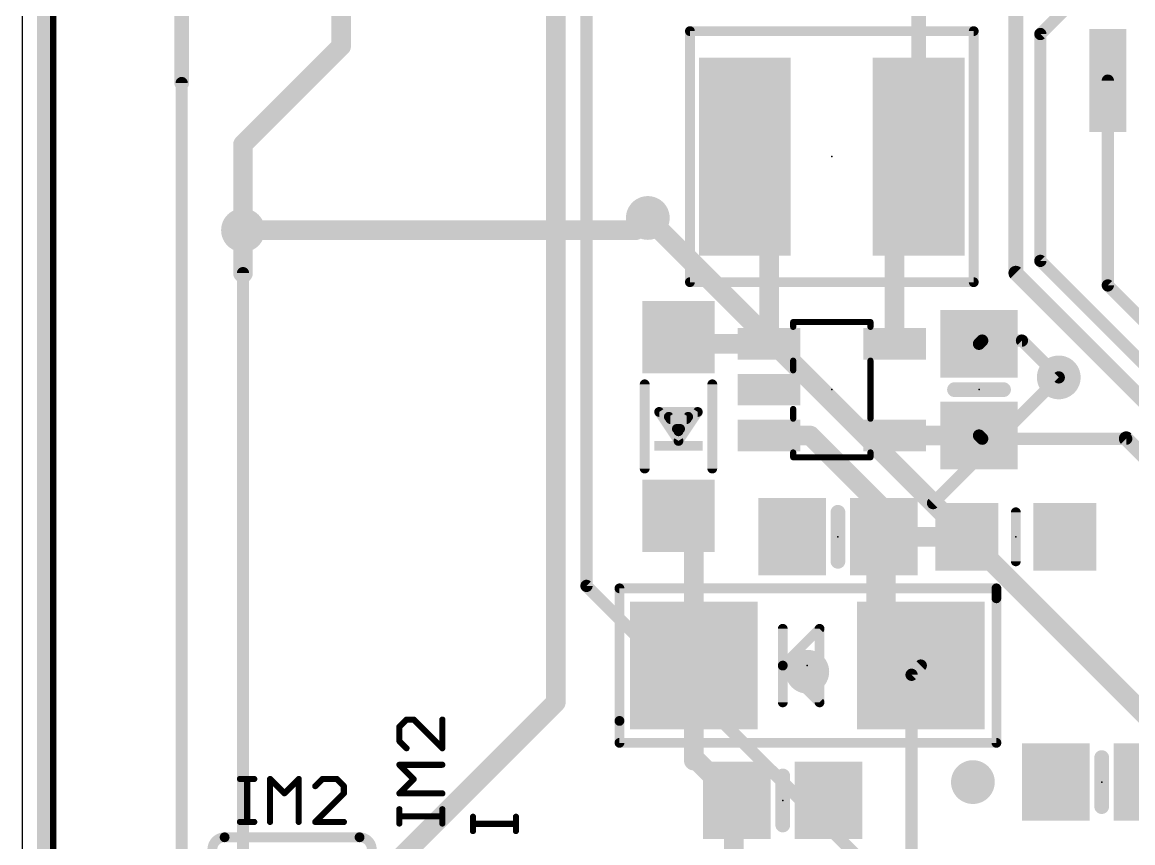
# Model space of a CAD drawing. Extents: x -37 to 43, y -51 to 71.
# Drawn here: x -27.94 to -4.94, y -2.27 to 14.72 of the extents above; entities that cross this region are included whole.
import ezdxf

# ---------------------------------------------------------------- set-up
doc = ezdxf.new("R2010")
doc.units = 0
for name, color, linetype in [('1', 12, 'CONTINUOUS'), ('16', 132, 'CONTINUOUS'), ('18', 110, 'CONTINUOUS'), ('20', 53, 'CONTINUOUS'), ('21', 40, 'CONTINUOUS'), ('22', 6, 'CONTINUOUS'), ('23', 40, 'CONTINUOUS'), ('29', 253, 'CONTINUOUS')]:
    doc.layers.add(name, color=color, linetype=linetype)

# ---------------------------------------------------------------- blocks, each defined once
blk = doc.blocks.new('RECT')
blk.add_solid([(-0.5, -0.5), (0.5, -0.5), (-0.5, 0.5), (0.5, 0.5)])
blk = doc.blocks.new('ROUNDV')
at = {"const_width": 0.5}
blk.add_lwpolyline([(0, -0.25, 1), (0, 0.25, 1), (0, -0.25)], format="xyb", dxfattribs=at)

msp = doc.modelspace()

# ---------------------------------------------------------------- linework, layer by layer
at = {"layer": '1'}
for points, const_width in [([(-27.432, 52.832), (-27.432, -43.18)], 0.4064), ([(-24.638, 13.462), (-24.638, 32.258)], 0.3048), ([(-6.858, 14.478), (-5.588, 15.748)], 0.254), ([(-9.376, 15.599), (-9.376, 11.938)], 0.3048), ([(-7.366, 15.494), (-7.366, 9.525)], 0.3048), ([(-6.858, 9.779), (-6.858, 14.478)], 0.254), ([(-24.638, -40.132), (-24.638, 13.462)], 0.254), ([(-5.461, 9.271), (-5.461, 13.5128)], 0.254), ([(-12.976, 11.938), (-12.4761, 11.4381)], 0.4064), ([(-9.376, 11.938), (-9.8759, 11.938)], 0.4064), ([(-9.8759, 11.938), (-9.8759, 8.062)], 0.4064), ([(-12.4761, 11.4381), (-12.4761, 8.062)], 0.4064), ([(-14.986, 10.668), (-15.24, 10.414)], 0.4064), ([(-23.368, 10.414), (-23.368, 9.525)], 0.4064), ([(-15.24, 10.414), (-23.368, 10.414)], 0.4064), ([(-1.27, 4.191), (-6.858, 9.779)], 0.254), ([(-7.366, 9.525), (-2.794, 4.953)], 0.3048), ([(-23.368, 9.525), (-23.368, -3.175)], 0.254), ([(-0.25, 4.06), (-5.461, 9.271)], 0.254), ([(-14.351, 8.2), (-14.213, 8.062)], 0.4064), ([(-14.213, 8.062), (-12.4761, 8.062)], 0.4064), ([(-8.062, 8.128), (-8.128, 8.062)], 0.254), ([(-7.239, 8.128), (-8.062, 8.128)], 0.254), ([(-7.239, 8.128), (-6.477, 7.366)], 0.254), ([(-12.4761, 6.162), (-11.623, 6.162)], 0.4064), ([(-11.623, 6.162), (-10.16, 4.699)], 0.4064), ([(-9.8759, 6.162), (-8.128, 6.162)], 0.4064), ([(-8.062, 6.096), (-8.128, 6.162)], 0.254), ([(-5.08, 6.096), (-8.062, 6.096)], 0.254), ([(-5.08, 6.096), (-3.81, 4.826)], 0.3048), ([(-10.16, 4.699), (-10.16, 4.191)], 0.4064), ([(-14.351, 4.5), (-14.0335, 4.1825)], 0.4064), ([(-14.0335, 4.1825), (-14.0335, 1.397)], 0.4064), ([(-10.16, 4.191), (-10.16, 2.2225)], 0.6096), ([(-10.099, 4.13), (-10.16, 4.191)], 0.6096), ([(-10.099, 4.064), (-10.099, 4.13)], 0.6096), ([(-10.099, 4.064), (-8.382, 4.064)], 0.4064), ([(-10.16, 2.2225), (-9.6837, 1.7463)], 0.6096), ([(-9.6837, 1.7463), (-10.033, 2.0955)], 0.4064), ([(-9.3345, 1.397), (-9.6837, 1.7463)], 0.4064), ([(-14.0335, 1.397), (-14.0335, -0.5715)], 0.4064), ([(-9.525, 1.2065), (-9.3345, 1.397)], 0.254), ([(-9.525, -2.794), (-9.525, 1.2065)], 0.254), ([(-14.0335, -0.5715), (-13.9675, -0.5715)], 0.4064), ([(-13.9675, -0.5715), (-13.142, -1.397)], 0.4064), ([(-13.208, -1.463), (-13.142, -1.397)], 0.4064), ([(-13.208, -5.334), (-13.208, -1.463)], 0.4064)]:
    msp.add_lwpolyline(points, dxfattribs=dict(at, const_width=const_width))
for points, const_width in [([(-6.7945, 14.478, 1), (-6.9215, 14.478)], 0.127), ([(-6.9029, 14.5229, 1), (-6.8131, 14.4331)], 0.127), ([(-24.5745, 13.462, 1), (-24.7015, 13.462)], 0.127), ([(-5.3975, 13.5128, 1), (-5.5245, 13.5128)], 0.127), ([(-24.7142, 13.462, 1), (-24.5618, 13.462)], 0.1524), ([(-12.9042, 12.0098, 1), (-13.0478, 11.8662)], 0.2032), ([(-9.8759, 12.0396, 1), (-9.8759, 11.8364)], 0.2032), ([(-9.7743, 11.938, 1), (-9.9775, 11.938)], 0.2032), ([(-9.4522, 11.938, 1), (-9.2998, 11.938)], 0.1524), ([(-9.376, 11.8364, 1), (-9.376, 12.0396)], 0.2032), ([(-12.3745, 11.4381, 1), (-12.5777, 11.4381)], 0.2032), ([(-12.5479, 11.3663, 1), (-12.4043, 11.5099)], 0.2032), ([(-14.9142, 10.5962, 1), (-15.0578, 10.7398)], 0.2032), ([(-23.2664, 10.414, 1), (-23.4696, 10.414)], 0.2032), ([(-23.368, 10.5156, 1), (-23.368, 10.3124)], 0.2032), ([(-15.3118, 10.4858, 1), (-15.1682, 10.3422)], 0.2032), ([(-15.24, 10.3124, 1), (-15.24, 10.5156)], 0.2032), ([(-6.8131, 9.8239, 1), (-6.9029, 9.7341)], 0.127), ([(-7.3121, 9.5789, 1), (-7.4199, 9.4711)], 0.1524), ([(-6.9215, 9.779, 1), (-6.7945, 9.779)], 0.127), ([(-23.4696, 9.525, 1), (-23.2664, 9.525)], 0.2032), ([(-23.3045, 9.525, 1), (-23.4315, 9.525)], 0.127), ([(-7.4422, 9.525, 1), (-7.2898, 9.525)], 0.1524), ([(-5.4161, 9.3159, 1), (-5.5059, 9.2261)], 0.127), ([(-5.5245, 9.271, 1), (-5.3975, 9.271)], 0.127), ([(-14.2792, 8.2718, 1), (-14.4228, 8.1282)], 0.2032), ([(-14.213, 8.1636, 1), (-14.213, 7.9604)], 0.2032), ([(-14.2848, 7.9902, 1), (-14.1412, 8.1338)], 0.2032), ([(-12.5777, 8.062, 1), (-12.3745, 8.062)], 0.2032), ([(-12.4761, 7.9604, 1), (-12.4761, 8.1636)], 0.2032), ([(-9.9775, 8.062, 1), (-9.7743, 8.062)], 0.2032), ([(-8.1729, 8.1069, 1), (-8.0831, 8.0171)], 0.127), ([(-8.062, 8.1915, 1), (-8.062, 8.0645)], 0.127), ([(-8.0171, 8.0831, 1), (-8.1069, 8.1729)], 0.127), ([(-7.1941, 8.1729, 1), (-7.2839, 8.0831)], 0.127), ([(-7.239, 8.0645, 1), (-7.239, 8.1915)], 0.127), ([(-6.5219, 7.3211, 1), (-6.4321, 7.4109)], 0.127), ([(-12.4761, 6.2636, 1), (-12.4761, 6.0604)], 0.2032), ([(-11.5512, 6.2338, 1), (-11.6948, 6.0902)], 0.2032), ([(-11.623, 6.0604, 1), (-11.623, 6.2636)], 0.2032), ([(-9.8759, 6.2636, 1), (-9.8759, 6.0604)], 0.2032), ([(-8.0831, 6.2069, 1), (-8.1729, 6.1171)], 0.127), ([(-8.128, 6.0604, 1), (-8.128, 6.2636)], 0.2032), ([(-8.062, 6.1595, 1), (-8.062, 6.0325)], 0.127), ([(-5.0261, 6.1499, 1), (-5.1339, 6.0421)], 0.1524), ([(-5.08, 6.0325, 1), (-5.08, 6.1595)], 0.127), ([(-8.1069, 6.0511, 1), (-8.0171, 6.1409)], 0.127), ([(-10.0584, 4.699, 1), (-10.2616, 4.699)], 0.2032), ([(-10.2318, 4.6272, 1), (-10.0882, 4.7708)], 0.2032), ([(-14.2792, 4.5718, 1), (-14.4228, 4.4282)], 0.2032), ([(-13.9319, 4.1825, 1), (-14.1351, 4.1825)], 0.2032), ([(-10.0522, 4.2988, 1), (-10.2678, 4.0832)], 0.3048), ([(-10.0076, 4.191, 1), (-10.3124, 4.191)], 0.3048), ([(-9.9466, 4.13, 1), (-10.2514, 4.13)], 0.3048), ([(-10.2068, 4.0222, 1), (-9.9912, 4.2378)], 0.3048), ([(-14.1053, 4.1107, 1), (-13.9617, 4.2543)], 0.2032), ([(-10.2514, 4.064, 1), (-9.9466, 4.064)], 0.3048), ([(-10.2616, 4.191, 1), (-10.0584, 4.191)], 0.2032), ([(-10.099, 4.1656, 1), (-10.099, 3.9624)], 0.2032), ([(-8.382, 3.9624, 1), (-8.382, 4.1656)], 0.2032), ([(-10.0522, 2.3303, 1), (-10.2678, 2.1147)], 0.3048), ([(-10.3124, 2.2225, 1), (-10.0076, 2.2225)], 0.3048), ([(-9.9612, 2.1673, 1), (-10.1048, 2.0237)], 0.2032), ([(-9.7915, 1.6385, 1), (-9.576, 1.854)], 0.3048), ([(-9.6119, 1.8181, 1), (-9.7556, 1.6744)], 0.2032), ([(-9.7556, 1.6744, 1), (-9.6119, 1.8181)], 0.2032), ([(-13.9319, 1.397, 1), (-14.1351, 1.397)], 0.2032), ([(-14.1351, 1.397, 1), (-13.9319, 1.397)], 0.2032), ([(-9.4063, 1.3252, 1), (-9.2627, 1.4688)], 0.2032), ([(-9.2896, 1.3521, 1), (-9.3794, 1.4419)], 0.127), ([(-9.4615, 1.2065, 1), (-9.5885, 1.2065)], 0.127), ([(-9.5699, 1.2514, 1), (-9.4801, 1.1616)], 0.127), ([(-14.0335, -0.4699, 1), (-14.0335, -0.6731)], 0.2032), ([(-13.8957, -0.4997, 1), (-14.0393, -0.6433)], 0.2032), ([(-13.9675, -0.6731, 1), (-13.9675, -0.4699)], 0.2032), ([(-14.1351, -0.5715, 1), (-13.9319, -0.5715)], 0.2032), ([(-13.1064, -1.463, 1), (-13.3096, -1.463)], 0.2032), ([(-13.2798, -1.3912, 1), (-13.1362, -1.5348)], 0.2032), ([(-13.0702, -1.4688, 1), (-13.2138, -1.3252)], 0.2032), ([(-13.2138, -1.4688, 1), (-13.0702, -1.3252)], 0.2032)]:
    msp.add_lwpolyline(points, format="xyb", dxfattribs=dict(at, const_width=const_width))
at = {"layer": '16'}
for points, const_width in [([(-27.432, 52.578), (-27.432, -43.434)], 0.4064), ([(-16.256, 3.048), (-16.256, 22.86)], 0.254), ([(-16.891, 0.635), (-16.891, 21.844)], 0.4064), ([(-21.336, 14.224), (-21.336, 19.05)], 0.4064), ([(-21.336, 14.224), (-23.368, 12.192)], 0.4064), ([(-23.368, 12.192), (-23.368, 10.414)], 0.4064), ([(-9.0805, 4.7625), (-14.986, 10.668)], 0.4064), ([(-6.477, 7.366), (-9.0805, 4.7625)], 0.254), ([(-2.794, -1.524), (-9.0805, 4.7625)], 0.4064), ([(-4.826, -8.382), (-16.256, 3.048)], 0.254), ([(-23.241, -5.715), (-16.891, 0.635)], 0.4064)]:
    msp.add_lwpolyline(points, dxfattribs=dict(at, const_width=const_width))
for points, const_width in [([(-21.4376, 14.224, 1), (-21.2344, 14.224)], 0.2032), ([(-21.2642, 14.1522, 1), (-21.4078, 14.2958)], 0.2032), ([(-23.2664, 12.192, 1), (-23.4696, 12.192)], 0.2032), ([(-23.4398, 12.2638, 1), (-23.2962, 12.1202)], 0.2032), ([(-14.9142, 10.7398, 1), (-15.0578, 10.5962)], 0.2032), ([(-23.4696, 10.414, 1), (-23.2664, 10.414)], 0.2032), ([(-6.4321, 7.3211, 1), (-6.5219, 7.4109)], 0.127), ([(-9.0087, 4.8343, 1), (-9.1523, 4.6907)], 0.2032), ([(-9.1523, 4.6907, 1), (-9.0087, 4.8343)], 0.2032), ([(-9.1254, 4.8074, 1), (-9.0356, 4.7176)], 0.127), ([(-16.2111, 3.0929, 1), (-16.3009, 3.0031)], 0.127), ([(-16.3195, 3.048, 1), (-16.1925, 3.048)], 0.127), ([(-16.9926, 0.635, 1), (-16.7894, 0.635)], 0.2032), ([(-16.8192, 0.5632, 1), (-16.9628, 0.7068)], 0.2032)]:
    msp.add_lwpolyline(points, format="xyb", dxfattribs=dict(at, const_width=const_width))
at = {"layer": '20'}
msp.add_line((-27.94, 48.26), (-27.94, -38.1), dxfattribs=at)
at = {"layer": '21'}
for points, const_width in [([(-14.114, 9.338), (-14.114, 14.538)], 0.2032), ([(-14.114, 14.538), (-8.238, 14.538)], 0.2032), ([(-8.238, 14.538), (-8.238, 9.338)], 0.2032), ([(-8.238, 9.338), (-14.114, 9.338)], 0.2032), ([(-10.376, 8.512), (-11.976, 8.512)], 0.127), ([(-11.976, 8.512), (-11.976, 8.412)], 0.127), ([(-10.376, 8.412), (-10.376, 8.512)], 0.127), ([(-11.976, 7.712), (-11.976, 7.512)], 0.127), ([(-10.376, 7.712), (-10.376, 6.512)], 0.127), ([(-15.051, 5.477), (-15.051, 7.223)], 0.2032), ([(-13.651, 7.223), (-13.651, 5.477)], 0.2032), ([(-8.636, 7.112), (-7.62, 7.112)], 0.3048), ([(-14.351, 6.05), (-14.751, 6.65)], 0.2032), ([(-14.751, 6.65), (-13.951, 6.65)], 0.2032), ([(-13.951, 6.65), (-14.351, 6.05)], 0.2032), ([(-11.976, 6.712), (-11.976, 6.512)], 0.127), ([(-14.351, 6.25), (-14.551, 6.55)], 0.2032), ([(-14.551, 6.55), (-14.151, 6.55)], 0.2032), ([(-14.5193, 6.5024), (-14.1827, 6.5024)], 0.2032), ([(-14.151, 6.55), (-14.351, 6.25)], 0.2032), ([(-14.3838, 6.2992), (-14.3182, 6.2992)], 0.2032), ([(-11.976, 5.712), (-11.976, 5.812)], 0.127), ([(-10.376, 5.712), (-11.976, 5.712)], 0.127), ([(-10.376, 5.812), (-10.376, 5.712)], 0.127), ([(-11.049, 3.556), (-11.049, 4.572)], 0.3048), ([(-7.366, 3.556), (-7.366, 4.572)], 0.2032), ([(-15.573, 0.251), (-15.573, 2.997)], 0.2032), ([(-15.573, 2.997), (-7.768, 2.997)], 0.2032), ([(-7.768, 2.997), (-7.768, 2.791)], 0.2032), ([(-7.768, 2.791), (-7.768, -0.203)], 0.2032), ([(-12.192, 1.397), (-11.43, 2.159)], 0.2032), ([(-12.192, 2.159), (-12.192, 1.397)], 0.2032), ([(-11.43, 2.159), (-11.43, 0.635)], 0.2032), ([(-11.43, 0.635), (-12.192, 1.397)], 0.2032), ([(-12.192, 1.397), (-12.192, 0.635)], 0.2032), ([(-19.982, 0.2781), (-20.1303, 0.1298)], 0.127), ([(-19.8337, 0.2781), (-19.982, 0.2781)], 0.127), ([(-19.2405, -0.315), (-19.8337, 0.2781)], 0.127), ([(-19.2405, 0.2781), (-19.2405, -0.315)], 0.127), ([(-15.573, -0.203), (-15.573, 0.251)], 0.2032), ([(-20.1303, 0.1298), (-20.1303, -0.1667)], 0.127), ([(-20.1303, -0.1667), (-19.982, -0.315)], 0.127), ([(-7.768, -0.203), (-15.573, -0.203)], 0.2032), ([(-5.588, -1.524), (-5.588, -0.508)], 0.3048), ([(-19.8337, -0.954), (-20.1303, -0.6574)], 0.127), ([(-20.1303, -0.6574), (-19.2405, -0.6574)], 0.127), ([(-23.4315, -0.9517), (-23.1349, -0.9517)], 0.127), ([(-23.2832, -1.8415), (-23.2832, -0.9517)], 0.127), ([(-22.8078, -1.8415), (-22.8078, -0.9517)], 0.127), ([(-22.8078, -0.9517), (-22.5112, -1.2483)], 0.127), ([(-22.5112, -1.2483), (-22.2147, -0.9517)], 0.127), ([(-22.2147, -0.9517), (-22.2147, -1.8415)], 0.127), ([(-21.724, -0.9517), (-21.8723, -1.1)], 0.127), ([(-21.4274, -0.9517), (-21.724, -0.9517)], 0.127), ([(-21.2791, -1.1), (-21.4274, -0.9517)], 0.127), ([(-20.1303, -1.2506), (-19.8337, -0.954)], 0.127), ([(-12.192, -0.889), (-12.192, -1.905)], 0.3048), ([(-21.2791, -1.2483), (-21.2791, -1.1)], 0.127), ([(-21.8723, -1.8415), (-21.2791, -1.2483)], 0.127), ([(-19.2405, -1.2506), (-20.1303, -1.2506)], 0.127), ([(-20.1303, -1.8742), (-20.1303, -1.5776)], 0.127), ([(-19.2405, -1.8742), (-19.2405, -1.5776)], 0.127), ([(-23.4315, -1.8415), (-23.1349, -1.8415)], 0.127), ([(-21.2791, -1.8415), (-21.8723, -1.8415)], 0.127), ([(-19.2405, -1.7259), (-20.1303, -1.7259)], 0.127), ([(-18.6063, -2.0301), (-18.6063, -1.7336)], 0.127), ([(-17.7165, -1.8819), (-18.6063, -1.8819)], 0.127), ([(-17.7165, -2.0301), (-17.7165, -1.7336)], 0.127), ([(-23.749, -2.159), (-20.955, -2.159)], 0.2032)]:
    msp.add_lwpolyline(points, dxfattribs=dict(at, const_width=const_width))
for points, const_width in [([(-14.0632, 14.538, 1), (-14.1648, 14.538)], 0.1016), ([(-14.114, 14.5888, 1), (-14.114, 14.4872)], 0.1016), ([(-8.1872, 14.538, 1), (-8.2888, 14.538)], 0.1016), ([(-8.238, 14.4872, 1), (-8.238, 14.5888)], 0.1016), ([(-14.114, 9.3888, 1), (-14.114, 9.2872)], 0.1016), ([(-8.238, 9.2872, 1), (-8.238, 9.3888)], 0.1016), ([(-14.1648, 9.338, 1), (-14.0632, 9.338)], 0.1016), ([(-8.2888, 9.338, 1), (-8.1872, 9.338)], 0.1016), ([(-11.976, 8.5438, 1), (-11.976, 8.4802)], 0.0635), ([(-11.9443, 8.512, 1), (-12.0078, 8.512)], 0.0635), ([(-10.3443, 8.512, 1), (-10.4078, 8.512)], 0.0635), ([(-10.376, 8.4802, 1), (-10.376, 8.5438)], 0.0635), ([(-12.0078, 8.412, 1), (-11.9443, 8.412)], 0.0635), ([(-10.4078, 8.412, 1), (-10.3443, 8.412)], 0.0635), ([(-11.9443, 7.712, 1), (-12.0078, 7.712)], 0.0635), ([(-10.3443, 7.712, 1), (-10.4078, 7.712)], 0.0635), ([(-12.0078, 7.512, 1), (-11.9443, 7.512)], 0.0635), ([(-15.0002, 7.223, 1), (-15.1018, 7.223)], 0.1016), ([(-13.6002, 7.223, 1), (-13.7018, 7.223)], 0.1016), ([(-8.636, 7.1882, 1), (-8.636, 7.0358)], 0.1524), ([(-7.62, 7.0358, 1), (-7.62, 7.1882)], 0.1524), ([(-14.7087, 6.6782, 1), (-14.7933, 6.6218)], 0.1016), ([(-14.751, 6.7008, 1), (-14.751, 6.5992)], 0.1016), ([(-13.9087, 6.6218, 1), (-13.9933, 6.6782)], 0.1016), ([(-13.951, 6.5992, 1), (-13.951, 6.7008)], 0.1016), ([(-11.9443, 6.712, 1), (-12.0078, 6.712)], 0.0635), ([(-14.5087, 6.5782, 1), (-14.5933, 6.5218)], 0.1016), ([(-14.551, 6.6008, 1), (-14.551, 6.4992)], 0.1016), ([(-14.5193, 6.5532, 1), (-14.5193, 6.4516)], 0.1016), ([(-14.1087, 6.5218, 1), (-14.1933, 6.5782)], 0.1016), ([(-14.1827, 6.4516, 1), (-14.1827, 6.5532)], 0.1016), ([(-14.151, 6.4992, 1), (-14.151, 6.6008)], 0.1016), ([(-12.0078, 6.512, 1), (-11.9443, 6.512)], 0.0635), ([(-10.4078, 6.512, 1), (-10.3443, 6.512)], 0.0635), ([(-14.3838, 6.35, 1), (-14.3838, 6.2484)], 0.1016), ([(-14.3933, 6.2782, 1), (-14.3087, 6.2218)], 0.1016), ([(-14.3933, 6.2218, 1), (-14.3087, 6.2782)], 0.1016), ([(-14.3182, 6.2484, 1), (-14.3182, 6.35)], 0.1016), ([(-14.3933, 6.0782, 1), (-14.3087, 6.0218)], 0.1016), ([(-14.3933, 6.0218, 1), (-14.3087, 6.0782)], 0.1016), ([(-11.9443, 5.812, 1), (-12.0078, 5.812)], 0.0635), ([(-11.976, 5.7438, 1), (-11.976, 5.6803)], 0.0635), ([(-10.3443, 5.812, 1), (-10.4078, 5.812)], 0.0635), ([(-10.376, 5.6803, 1), (-10.376, 5.7438)], 0.0635), ([(-15.1018, 5.477, 1), (-15.0002, 5.477)], 0.1016), ([(-13.7018, 5.477, 1), (-13.6002, 5.477)], 0.1016), ([(-12.0078, 5.712, 1), (-11.9443, 5.712)], 0.0635), ([(-10.4078, 5.712, 1), (-10.3443, 5.712)], 0.0635), ([(-10.9728, 4.572, 1), (-11.1252, 4.572)], 0.1524), ([(-7.3152, 4.572, 1), (-7.4168, 4.572)], 0.1016), ([(-11.1252, 3.556, 1), (-10.9728, 3.556)], 0.1524), ([(-7.4168, 3.556, 1), (-7.3152, 3.556)], 0.1016), ([(-15.5222, 2.997, 1), (-15.6238, 2.997)], 0.1016), ([(-15.573, 3.0478, 1), (-15.573, 2.9462)], 0.1016), ([(-7.7172, 2.997, 1), (-7.8188, 2.997)], 0.1016), ([(-7.768, 2.9462, 1), (-7.768, 3.0478)], 0.1016), ([(-7.7172, 2.791, 1), (-7.8188, 2.791)], 0.1016), ([(-7.8188, 2.791, 1), (-7.7172, 2.791)], 0.1016), ([(-12.1412, 2.159, 1), (-12.2428, 2.159)], 0.1016), ([(-11.3792, 2.159, 1), (-11.4808, 2.159)], 0.1016), ([(-11.3941, 2.1231, 1), (-11.4659, 2.1949)], 0.1016), ([(-12.1561, 1.4329, 1), (-12.2279, 1.3611)], 0.1016), ([(-12.1412, 1.397, 1), (-12.2428, 1.397)], 0.1016), ([(-12.2279, 1.4329, 1), (-12.1561, 1.3611)], 0.1016), ([(-12.2428, 1.397, 1), (-12.1412, 1.397)], 0.1016), ([(-11.4659, 0.5991, 1), (-11.3941, 0.6709)], 0.1016), ([(-12.2428, 0.635, 1), (-12.1412, 0.635)], 0.1016), ([(-11.4808, 0.635, 1), (-11.3792, 0.635)], 0.1016), ([(-19.982, 0.3099, 1), (-19.982, 0.2464)], 0.0635), ([(-19.9595, 0.2557, 1), (-20.0044, 0.3006)], 0.0635), ([(-19.8112, 0.3006, 1), (-19.8561, 0.2557)], 0.0635), ([(-19.8337, 0.2464, 1), (-19.8337, 0.3099)], 0.0635), ([(-19.2088, 0.2781, 1), (-19.2722, 0.2781)], 0.0635), ([(-15.5222, 0.251, 1), (-15.6238, 0.251)], 0.1016), ([(-15.6238, 0.251, 1), (-15.5222, 0.251)], 0.1016), ([(-20.0985, 0.1298, 1), (-20.162, 0.1298)], 0.0635), ([(-20.1527, 0.1523, 1), (-20.1078, 0.1074)], 0.0635), ([(-20.1078, -0.1443, 1), (-20.1527, -0.1892)], 0.0635), ([(-20.162, -0.1667, 1), (-20.0985, -0.1667)], 0.0635), ([(-15.573, -0.1522, 1), (-15.573, -0.2538)], 0.1016), ([(-15.6238, -0.203, 1), (-15.5222, -0.203)], 0.1016), ([(-7.8188, -0.203, 1), (-7.7172, -0.203)], 0.1016), ([(-7.768, -0.2538, 1), (-7.768, -0.1522)], 0.1016), ([(-20.0044, -0.3375, 1), (-19.9595, -0.2926)], 0.0635), ([(-19.2722, -0.315, 1), (-19.2088, -0.315)], 0.0635), ([(-19.263, -0.3375, 1), (-19.218, -0.2926)], 0.0635), ([(-5.5118, -0.508, 1), (-5.6642, -0.508)], 0.1524), ([(-20.1303, -0.6256, 1), (-20.1303, -0.6891)], 0.0635), ([(-20.1078, -0.6349, 1), (-20.1527, -0.6798)], 0.0635), ([(-19.2405, -0.6891, 1), (-19.2405, -0.6256)], 0.0635), ([(-23.4315, -0.92, 1), (-23.4315, -0.9835)], 0.0635), ([(-23.2515, -0.9517, 1), (-23.315, -0.9517)], 0.0635), ([(-23.1349, -0.9835, 1), (-23.1349, -0.92)], 0.0635), ([(-22.7761, -0.9517, 1), (-22.8396, -0.9517)], 0.0635), ([(-22.7854, -0.9293, 1), (-22.8303, -0.9742)], 0.0635), ([(-22.1829, -0.9517, 1), (-22.2464, -0.9517)], 0.0635), ([(-22.1922, -0.9742, 1), (-22.2371, -0.9293)], 0.0635), ([(-21.724, -0.92, 1), (-21.724, -0.9835)], 0.0635), ([(-21.7016, -0.9742, 1), (-21.7465, -0.9293)], 0.0635), ([(-21.405, -0.9293, 1), (-21.4499, -0.9742)], 0.0635), ([(-21.4274, -0.9835, 1), (-21.4274, -0.92)], 0.0635), ([(-19.8112, -0.9764, 1), (-19.8561, -0.9315)], 0.0635), ([(-19.8561, -0.9764, 1), (-19.8112, -0.9315)], 0.0635), ([(-12.1158, -0.889, 1), (-12.2682, -0.889)], 0.1524), ([(-21.8948, -1.0776, 1), (-21.8499, -1.1225)], 0.0635), ([(-21.2474, -1.1, 1), (-21.3109, -1.1)], 0.0635), ([(-21.3016, -1.1225, 1), (-21.2567, -1.0776)], 0.0635), ([(-22.5337, -1.2259, 1), (-22.4888, -1.2708)], 0.0635), ([(-22.5337, -1.2708, 1), (-22.4888, -1.2259)], 0.0635), ([(-21.3109, -1.2483, 1), (-21.2474, -1.2483)], 0.0635), ([(-21.2567, -1.2708, 1), (-21.3016, -1.2259)], 0.0635), ([(-20.1303, -1.2188, 1), (-20.1303, -1.2823)], 0.0635), ([(-20.1527, -1.2281, 1), (-20.1078, -1.273)], 0.0635), ([(-19.2405, -1.2823, 1), (-19.2405, -1.2188)], 0.0635), ([(-20.0985, -1.5776, 1), (-20.162, -1.5776)], 0.0635), ([(-19.2088, -1.5776, 1), (-19.2722, -1.5776)], 0.0635), ([(-5.6642, -1.524, 1), (-5.5118, -1.524)], 0.1524), ([(-23.4315, -1.8098, 1), (-23.4315, -1.8733)], 0.0635), ([(-23.315, -1.8415, 1), (-23.2515, -1.8415)], 0.0635), ([(-23.1349, -1.8733, 1), (-23.1349, -1.8098)], 0.0635), ([(-22.8396, -1.8415, 1), (-22.7761, -1.8415)], 0.0635), ([(-22.2464, -1.8415, 1), (-22.1829, -1.8415)], 0.0635), ([(-21.8948, -1.819, 1), (-21.8499, -1.864)], 0.0635), ([(-21.8723, -1.8098, 1), (-21.8723, -1.8733)], 0.0635), ([(-21.2791, -1.8733, 1), (-21.2791, -1.8098)], 0.0635), ([(-20.1303, -1.6942, 1), (-20.1303, -1.7577)], 0.0635), ([(-19.2405, -1.7577, 1), (-19.2405, -1.6942)], 0.0635), ([(-18.5745, -1.7336, 1), (-18.638, -1.7336)], 0.0635), ([(-18.6063, -1.8501, 1), (-18.6063, -1.9136)], 0.0635), ([(-17.6848, -1.7336, 1), (-17.7482, -1.7336)], 0.0635), ([(-17.7165, -1.9136, 1), (-17.7165, -1.8501)], 0.0635), ([(-12.2682, -1.905, 1), (-12.1158, -1.905)], 0.1524), ([(-23.749, -2.159, 0.4142), (-24.003, -2.413)], 0.2032), ([(-23.749, -2.1082, 1), (-23.749, -2.2098)], 0.1016), ([(-23.749, -2.2098, 1), (-23.749, -2.1082)], 0.1016), ([(-20.701, -2.413, 0.4142), (-20.955, -2.159)], 0.2032), ([(-20.955, -2.1082, 1), (-20.955, -2.2098)], 0.1016), ([(-20.955, -2.2098, 1), (-20.955, -2.1082)], 0.1016), ([(-20.162, -1.8742, 1), (-20.0985, -1.8742)], 0.0635), ([(-19.2722, -1.8742, 1), (-19.2088, -1.8742)], 0.0635), ([(-18.638, -2.0301, 1), (-18.5745, -2.0301)], 0.0635), ([(-17.7482, -2.0301, 1), (-17.6848, -2.0301)], 0.0635)]:
    msp.add_lwpolyline(points, format="xyb", dxfattribs=dict(at, const_width=const_width))
at = {"layer": '22', "const_width": 0.127}
msp.add_lwpolyline([(-27.3, 47.5), (-27.3, -37.4)], dxfattribs=at)
at = {"layer": '23'}
for p in [(-11.176, 11.938), (-11.176, 7.112), (-8.128, 7.112), (-14.351, 6.35), (-11.049, 4.064), (-7.366, 4.064), (-11.684, 1.397), (-5.588, -1.016), (-12.192, -1.397)]:
    msp.add_point(p, dxfattribs=at)

# ---------------------------------------------------------------- block references
at = {"layer": '1'}
for p, xscale, yscale, rotation in [((-5.461, 13.5128), 0.6604, 2.032, 180), ((-12.976, 11.938), 1.8, 4, 180), ((-9.376, 11.938), 1.8, 4, 180), ((-14.351, 8.2), 1.4, 1.4, 180), ((-8.128, 8.062), 1.3, 1.5, 90), ((-12.4761, 8.062), 0.55, 1.2, 270), ((-9.8759, 8.062), 0.55, 1.2, 270), ((-12.4761, 7.112), 0.55, 1.2, 270), ((-8.128, 6.162), 1.3, 1.5, 90), ((-12.4761, 6.162), 0.55, 1.2, 270), ((-9.8759, 6.162), 0.55, 1.2, 270), ((-14.351, 4.5), 1.4, 1.4, 180), ((-11.999, 4.064), 1.3, 1.5, 180), ((-10.099, 4.064), 1.3, 1.5, 180), ((-8.382, 4.064), 1.2, 1.3, 180), ((-6.35, 4.064), 1.2, 1.3, 180), ((-9.3345, 1.397), 2.54, 2.54, 180), ((-6.538, -1.016), 1.3, 1.5, 180), ((-4.638, -1.016), 1.3, 1.5, 180)]:
    msp.add_blockref('RECT', p, dxfattribs=dict(at, xscale=xscale, yscale=yscale, rotation=rotation))
for p, xscale, yscale in [((-14.0335, 1.397), 2.54, 2.54), ((-13.142, -1.397), 1.3, 1.5), ((-11.242, -1.397), 1.3, 1.5)]:
    msp.add_blockref('RECT', p, dxfattribs=dict(at, xscale=xscale, yscale=yscale))
at = {"layer": '18', "xscale": 0.9064, "yscale": 0.9064}
for p in [(-14.986, 10.668), (-14.986, 10.668), (-23.368, 10.414), (-23.368, 10.414), (-6.477, 7.366), (-6.477, 7.366), (-11.684, 1.27), (-11.684, 1.27), (-8.255, -1.016), (-8.255, -1.016)]:
    msp.add_blockref('ROUNDV', p, dxfattribs=at)
at = {"layer": '21', "xscale": 0.2, "rotation": 90}
msp.add_blockref('RECT', (-14.351, 5.95), dxfattribs=at)
at = {"layer": '29'}
for p, xscale, yscale, rotation in [((-5.461, 13.5128), 0.762, 2.1336, 180), ((-12.976, 11.938), 1.9016, 4.1016, 180), ((-9.376, 11.938), 1.9016, 4.1016, 180), ((-14.351, 8.2), 1.5016, 1.5016, 180), ((-8.128, 8.062), 1.4016, 1.6016, 90), ((-12.4761, 8.062), 0.6516, 1.3016, 270), ((-9.8759, 8.062), 0.6516, 1.3016, 270), ((-12.4761, 7.112), 0.6516, 1.3016, 270), ((-8.128, 6.162), 1.4016, 1.6016, 90), ((-12.4761, 6.162), 0.6516, 1.3016, 270), ((-9.8759, 6.162), 0.6516, 1.3016, 270), ((-14.351, 4.5), 1.5016, 1.5016, 180), ((-11.999, 4.064), 1.4016, 1.6016, 180), ((-10.099, 4.064), 1.4016, 1.6016, 180), ((-8.382, 4.064), 1.3016, 1.4016, 180), ((-6.35, 4.064), 1.3016, 1.4016, 180), ((-9.3345, 1.397), 2.6416, 2.6416, 180), ((-6.538, -1.016), 1.4016, 1.6016, 180), ((-4.638, -1.016), 1.4016, 1.6016, 180)]:
    msp.add_blockref('RECT', p, dxfattribs=dict(at, xscale=xscale, yscale=yscale, rotation=rotation))
for p, xscale, yscale in [((-14.0335, 1.397), 2.6416, 2.6416), ((-13.142, -1.397), 1.4016, 1.6016), ((-11.242, -1.397), 1.4016, 1.6016)]:
    msp.add_blockref('RECT', p, dxfattribs=dict(at, xscale=xscale, yscale=yscale))

doc.saveas('drawing.dxf')
